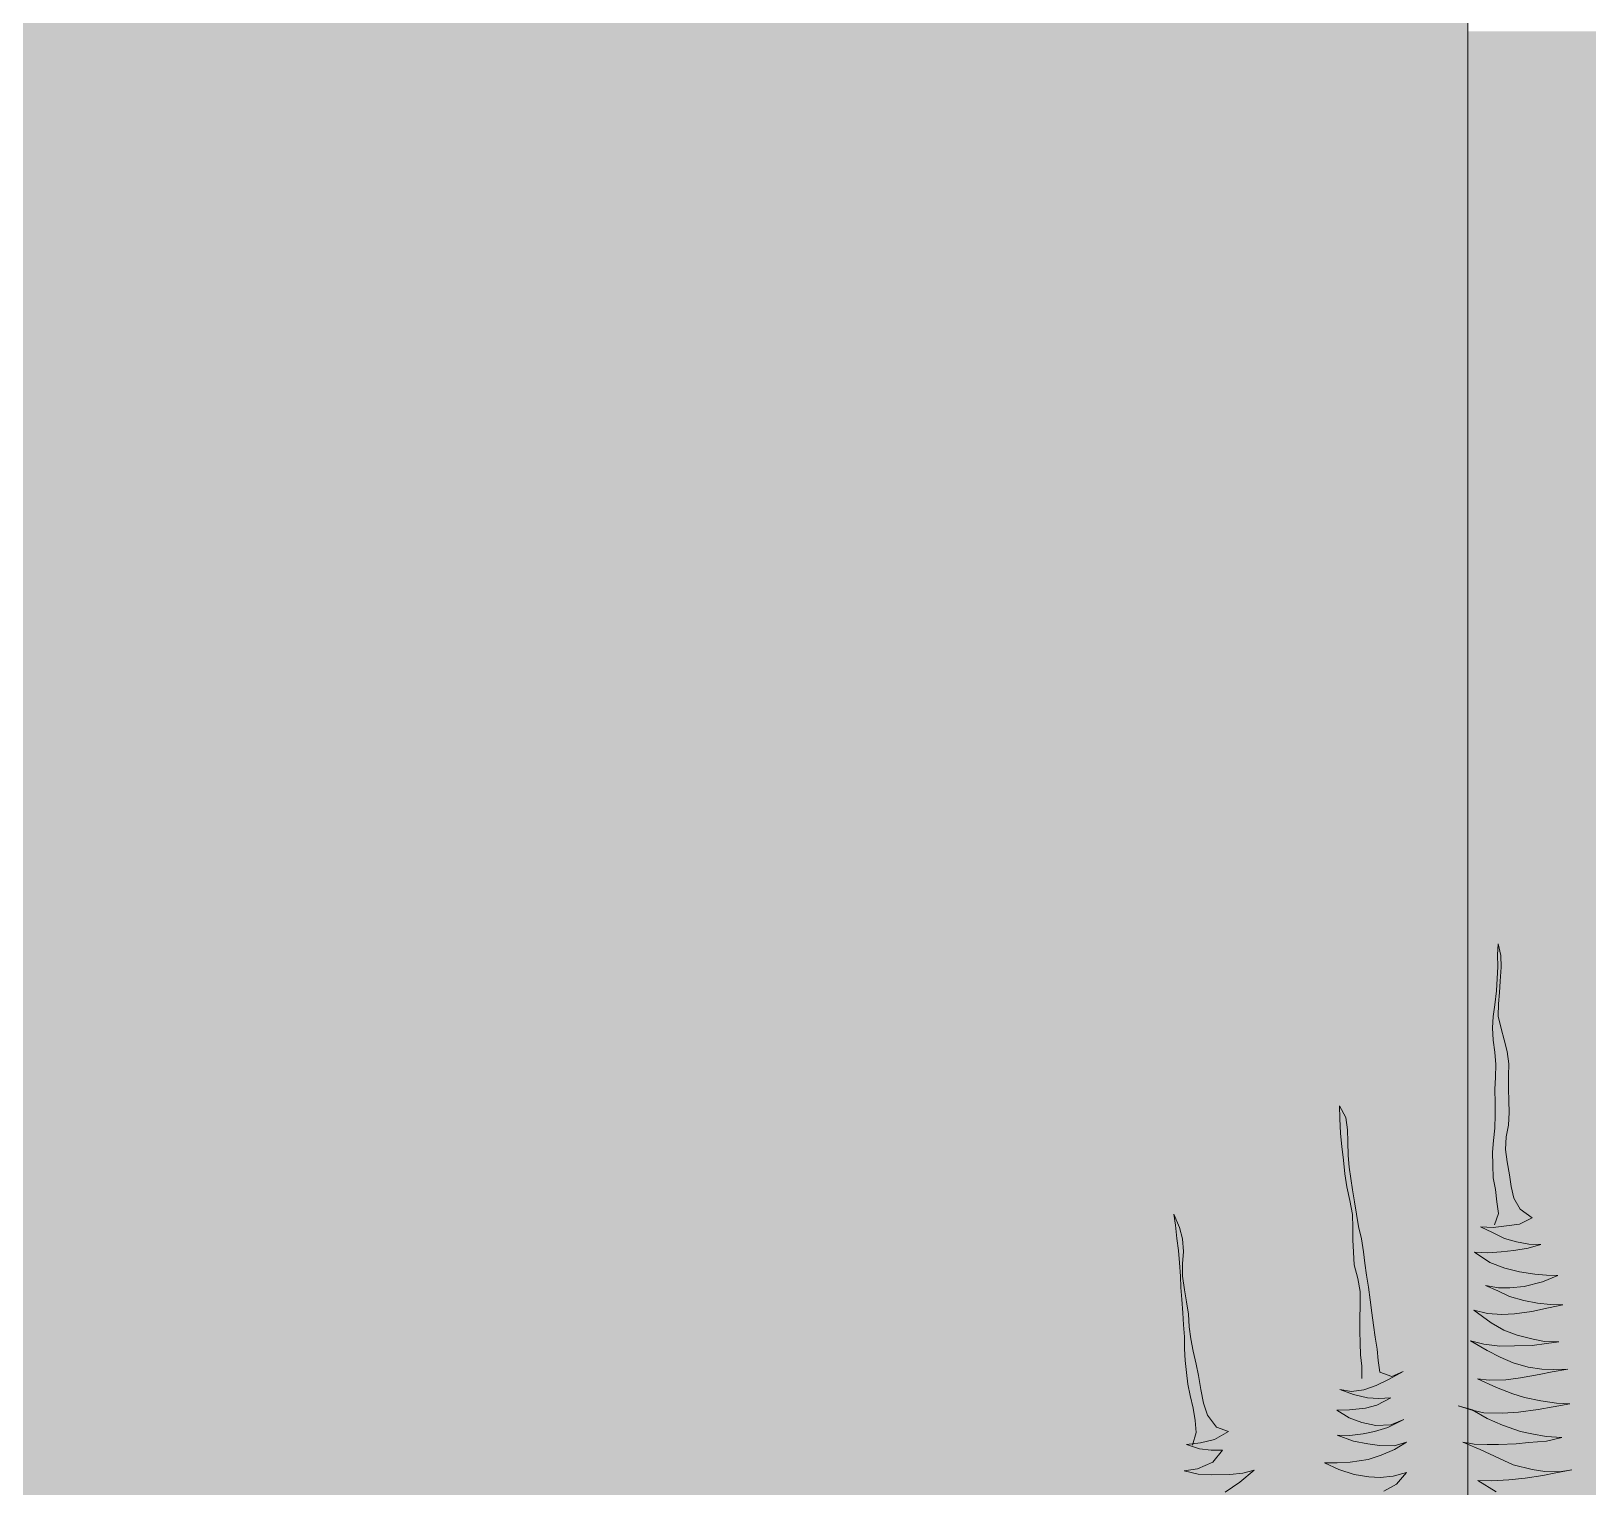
# Model space of a CAD drawing. Header units: centimetres. Extents: x -4381 to 5639, y -3920 to 4826.
# Drawn here: x 185.011 to 186.392, y 6.265 to 7.556 of the extents above; entities that cross this region are included whole.
import ezdxf
from ezdxf.xclip import XClip

# ---------------------------------------------------------------- set-up
doc = ezdxf.new("R2010")
doc.units = ezdxf.units.CM
doc.header["$MEASUREMENT"] = 0
doc.header["$XCLIPFRAME"] = 0
doc.set_wipeout_variables(frame=1)
doc.linetypes.add('Wipeout_Contour', pattern=[100, 0, -100])
for name, color, linetype in [('0- SITE', 7, 'Continuous'), ('Drawing & Figure', 7, 'Continuous'), ('Structural - Bearing', 7, 'Continuous')]:
    doc.layers.add(name, color=color, linetype=linetype)
doc.layers.add('0- SITE_Pen_No__113', color=7, linetype='Continuous', lineweight=5, true_color=0xdede87)
doc.layers.add('Structural - Bearing_Pen_No__178', color=7, linetype='Continuous', lineweight=5, true_color=0xbda888)
for name, color, linetype, lineweight in [('0_Pen_No__1', 7, 'Continuous', 5), ('0_Pen_No__2', 8, 'Continuous', 5), ('0_Pen_No__7', 7, 'Continuous', 5), ('Structural - Bearing_Pen_No__1', 7, 'Continuous', 5)]:
    doc.layers.add(name, color=color, linetype=linetype, lineweight=lineweight)

# ---------------------------------------------------------------- blocks, each defined once
blk = doc.blocks.new('Drawing_15_15', base_point=(-267.6734, 10.6179))
at = {"color": 254, "linetype": 'Wipeout_Contour', "lineweight": 0, "ltscale": 561.115127}
blk.add_wipeout([(187.7075, 6.1562), (186.2853, 7.5562), (186.2853, 6.1562)], dxfattribs=at).dxf.layer = '0- SITE'
at = {"layer": '0- SITE_Pen_No__113', "linetype": 'Continuous', "ltscale": 10}
blk.add_hatch(color=256, dxfattribs=at).paths.add_polyline_path([(187.7075, 6.1562), (186.2853, 7.5562), (186.2853, 6.1562)])
at = {"color": 254, "linetype": 'Wipeout_Contour', "lineweight": 0, "ltscale": 748.553989}
blk.add_wipeout([(186.2853, 7.5562), (187.7075, 6.1562), (187.7168, 6.1562), (186.4246, 7.5562)], dxfattribs=at).dxf.layer = '0- SITE'
at = {"layer": '0- SITE_Pen_No__113', "linetype": 'Continuous', "ltscale": 10}
blk.add_hatch(color=256, dxfattribs=at).paths.add_polyline_path([(186.2853, 7.5562), (187.7075, 6.1562), (187.7168, 6.1562), (186.4246, 7.5562)])
at = {"layer": '0_Pen_No__7', "linetype": 'Continuous', "ltscale": 10}
for p, q in [((186.3116, 6.7368), (186.3122, 6.7468)), ((186.3122, 6.7468), (186.3145, 6.7363)), ((186.3114, 6.7159), (186.3118, 6.7262)), ((186.3118, 6.7262), (186.3116, 6.7368)), ((186.3147, 6.726), (186.3139, 6.7135)), ((186.3145, 6.7363), (186.3147, 6.726)), ((186.3106, 6.7051), (186.3114, 6.7159)), ((186.3139, 6.7135), (186.3133, 6.7035)), ((186.3091, 6.6926), (186.3106, 6.7051)), ((186.3133, 6.7035), (186.3124, 6.6934)), ((186.3076, 6.6823), (186.3091, 6.6926)), ((186.3124, 6.6934), (186.3123, 6.6824)), ((186.307, 6.6722), (186.3076, 6.6823)), ((186.3078, 6.6612), (186.307, 6.6722)), ((186.3123, 6.6824), (186.3149, 6.6716)), ((186.3149, 6.6716), (186.3176, 6.6616)), ((186.3092, 6.6507), (186.3078, 6.6612)), ((186.3176, 6.6616), (186.3202, 6.6511)), ((186.31, 6.6397), (186.3092, 6.6507)), ((186.3202, 6.6511), (186.3215, 6.6401)), ((186.3097, 6.6284), (186.31, 6.6397)), ((186.3214, 6.6295), (186.3213, 6.618)), ((186.3215, 6.6401), (186.3214, 6.6295)), ((186.3093, 6.6174), (186.3097, 6.6284)), ((186.3095, 6.6056), (186.3093, 6.6174)), ((186.3213, 6.618), (186.3215, 6.6074)), ((186.3094, 6.5951), (186.3095, 6.6056)), ((186.3215, 6.6074), (186.3218, 6.5971)), ((186.3091, 6.5833), (186.3094, 6.5951)), ((186.3218, 6.5971), (186.3212, 6.5859)), ((186.308, 6.5723), (186.3091, 6.5833)), ((186.3192, 6.5755), (186.3186, 6.5643)), ((186.3212, 6.5859), (186.3192, 6.5755)), ((186.3072, 6.562), (186.308, 6.5723)), ((186.3073, 6.5502), (186.3072, 6.562)), ((186.3186, 6.5643), (186.32, 6.5533)), ((186.3077, 6.5392), (186.3073, 6.5502)), ((186.32, 6.5533), (186.3221, 6.5418)), ((186.3098, 6.5287), (186.3077, 6.5392)), ((186.3221, 6.5418), (186.3236, 6.5313)), ((186.3109, 6.5177), (186.3098, 6.5287)), ((186.3236, 6.5313), (186.3262, 6.5212)), ((186.3262, 6.5212), (186.3318, 6.5112)), ((186.3089, 6.4973), (186.3124, 6.5074)), ((186.3124, 6.5074), (186.3109, 6.5177)), ((186.3318, 6.5112), (186.3422, 6.5037)), ((186.3078, 6.4951), (186.2965, 6.4957)), ((186.2965, 6.4957), (186.3071, 6.4905)), ((186.3195, 6.4964), (186.3078, 6.4951)), ((186.331, 6.498), (186.3195, 6.4964)), ((186.3422, 6.5037), (186.331, 6.498)), ((186.3071, 6.4905), (186.3177, 6.4854)), ((186.3177, 6.4854), (186.3283, 6.4822)), ((186.3283, 6.4822), (186.3394, 6.4802)), ((186.3499, 6.4801), (186.3387, 6.4766)), ((186.3394, 6.4802), (186.3499, 6.4801)), ((186.3148, 6.4734), (186.303, 6.4727)), ((186.3048, 6.4641), (186.3181, 6.459)), ((186.326, 6.4747), (186.3148, 6.4734)), ((186.3387, 6.4766), (186.326, 6.4747)), ((186.3181, 6.459), (186.3311, 6.4558)), ((186.3311, 6.4558), (186.3448, 6.4536)), ((186.3448, 6.4536), (186.3551, 6.4528)), ((186.3651, 6.4524), (186.3516, 6.4468)), ((186.3551, 6.4528), (186.3651, 6.4524)), ((186.3126, 6.4415), (186.301, 6.4435)), ((186.301, 6.4435), (186.3119, 6.4388)), ((186.3119, 6.4388), (186.3222, 6.4339)), ((186.3226, 6.4416), (186.3126, 6.4415)), ((186.3351, 6.4427), (186.3226, 6.4416)), ((186.3516, 6.4468), (186.3351, 6.4427)), ((186.3222, 6.4339), (186.335, 6.4302)), ((186.335, 6.4302), (186.347, 6.428)), ((186.3569, 6.4238), (186.3421, 6.4205)), ((186.347, 6.428), (186.3585, 6.4267)), ((186.3696, 6.4266), (186.3569, 6.4238)), ((186.3585, 6.4267), (186.3696, 6.4266)), ((186.3155, 6.418), (186.3028, 6.4188)), ((186.306, 6.4105), (186.3173, 6.4041)), ((186.3267, 6.4186), (186.3155, 6.418)), ((186.3421, 6.4205), (186.3267, 6.4186)), ((186.3173, 6.4041), (186.3291, 6.3995)), ((186.3291, 6.3995), (186.3431, 6.3961)), ((186.3431, 6.3961), (186.3534, 6.394)), ((186.3137, 6.3899), (186.2995, 6.3917)), ((186.3025, 6.386), (186.3138, 6.3801)), ((186.3266, 6.3901), (186.3137, 6.3899)), ((186.3422, 6.3905), (186.3266, 6.3901)), ((186.3549, 6.3921), (186.3422, 6.3905)), ((186.3534, 6.394), (186.3659, 6.3935)), ((186.3659, 6.3935), (186.3549, 6.3921)), ((186.3138, 6.3801), (186.3254, 6.375)), ((186.3254, 6.375), (186.3389, 6.3713)), ((186.3389, 6.3713), (186.3509, 6.3693)), ((186.3602, 6.367), (186.3485, 6.3647)), ((186.3509, 6.3693), (186.3614, 6.369)), ((186.3739, 6.3694), (186.3602, 6.367)), ((186.3614, 6.369), (186.3739, 6.3694)), ((186.3042, 6.3596), (186.2939, 6.3609)), ((186.2939, 6.3609), (186.3106, 6.353)), ((186.3189, 6.36), (186.3042, 6.3596)), ((186.3106, 6.353), (186.3253, 6.3474)), ((186.332, 6.3616), (186.3189, 6.36)), ((186.3485, 6.3647), (186.332, 6.3616)), ((186.3253, 6.3474), (186.3354, 6.3444)), ((186.3354, 6.3444), (186.35, 6.3413)), ((186.35, 6.3413), (186.364, 6.3393)), ((186.364, 6.3393), (186.3757, 6.3387)), ((186.3159, 6.3303), (186.2993, 6.3308)), ((186.3023, 6.3256), (186.316, 6.3197)), ((186.3303, 6.3312), (186.3159, 6.3303)), ((186.3475, 6.3336), (186.3303, 6.3312)), ((186.3609, 6.3361), (186.3475, 6.3336)), ((186.3757, 6.3387), (186.3609, 6.3361)), ((186.316, 6.3197), (186.3319, 6.3142)), ((186.3319, 6.3142), (186.342, 6.3119)), ((186.342, 6.3119), (186.3547, 6.3097)), ((186.2962, 6.2981), (186.3133, 6.2902)), ((186.3124, 6.3027), (186.3023, 6.3025)), ((186.3282, 6.3031), (186.3124, 6.3027)), ((186.339, 6.3042), (186.3282, 6.3031)), ((186.355, 6.3056), (186.339, 6.3042)), ((186.3547, 6.3097), (186.3687, 6.3087)), ((186.3687, 6.3087), (186.355, 6.3056)), ((186.3133, 6.2902), (186.3256, 6.2846)), ((186.3256, 6.2846), (186.3422, 6.2803)), ((186.3061, 6.2702), (186.2941, 6.2706)), ((186.2941, 6.2706), (186.3103, 6.2605)), ((186.3217, 6.2711), (186.3061, 6.2702)), ((186.336, 6.2728), (186.3217, 6.2711)), ((186.3518, 6.2751), (186.336, 6.2728)), ((186.3422, 6.2803), (186.3535, 6.2785)), ((186.3633, 6.2774), (186.3518, 6.2751)), ((186.3535, 6.2785), (186.3667, 6.2784)), ((186.3774, 6.2802), (186.3633, 6.2774)), ((186.3667, 6.2784), (186.3774, 6.2802))]:
    blk.add_line(p, q, dxfattribs=at)
at = {"color": 254, "linetype": 'Wipeout_Contour', "lineweight": 0, "ltscale": 1949.553127}
blk.add_wipeout([(171.2353, 9.3144), (171.2353, 8.2641), (171.834, 8.0562), (172.6538, 7.7783), (173.3279, 7.5562), (174.174, 7.2179), (179.4853, 7.2179), (179.4853, 6.2594), (180.4144, 6.1562), (186.2853, 6.1562), (186.2853, 9.3144)], dxfattribs=at).dxf.layer = 'Structural - Bearing'
at = {"layer": '0_Pen_No__2', "linetype": 'Continuous', "ltscale": 10}
blk.add_hatch(color=256, dxfattribs=at).paths.add_polyline_path([(171.2353, 10.1144), (171.2353, 8.2641), (174.174, 7.2179), (179.4853, 7.2179), (179.4853, 6.1562), (185.7853, 6.1562), (186.2853, 6.1562), (186.2853, 8.2641), (186.2853, 10.1144)])
at = {"layer": 'Structural - Bearing_Pen_No__178', "linetype": 'Continuous', "ltscale": 10}
blk.add_hatch(color=256, dxfattribs=at).paths.add_polyline_path([(171.2353, 9.3144), (171.2353, 8.2641), (171.834, 8.0562), (172.6538, 7.7783), (173.3279, 7.5562), (174.174, 7.2179), (179.4853, 7.2179), (179.4853, 6.2594), (180.4144, 6.1562), (186.2853, 6.1562), (186.2853, 9.3144)])
at = {"layer": '0_Pen_No__1', "linetype": 'Continuous', "ltscale": 10}
blk.add_line((186.2853, 8.2641), (186.2853, 6.1562), dxfattribs=at)
at = {"layer": '0_Pen_No__7', "linetype": 'Continuous', "ltscale": 10}
for p, q in [((186.1716, 6.5916), (186.1715, 6.6029)), ((186.1715, 6.6029), (186.1771, 6.5927)), ((186.1722, 6.5785), (186.1716, 6.5916)), ((186.1771, 6.5927), (186.1784, 6.5816)), ((186.1736, 6.567), (186.1722, 6.5785)), ((186.1784, 6.5816), (186.1788, 6.5709)), ((186.1749, 6.5548), (186.1736, 6.567)), ((186.1788, 6.5709), (186.1792, 6.5589)), ((186.1761, 6.5428), (186.1749, 6.5548)), ((186.1792, 6.5589), (186.1801, 6.5486)), ((186.1801, 6.5486), (186.1816, 6.5385)), ((186.1779, 6.5311), (186.1761, 6.5428)), ((186.1816, 6.5385), (186.183, 6.5285)), ((186.1807, 6.5189), (186.1779, 6.5311)), ((186.1828, 6.5067), (186.1807, 6.5189)), ((186.183, 6.5285), (186.1848, 6.5177)), ((186.0259, 6.497), (186.0245, 6.507)), ((186.0245, 6.507), (186.0295, 6.4951)), ((186.1831, 6.4947), (186.1828, 6.5067)), ((186.1848, 6.5177), (186.1866, 6.507)), ((186.1866, 6.507), (186.1882, 6.496)), ((186.0272, 6.4853), (186.0259, 6.497)), ((186.0295, 6.4951), (186.032, 6.4849)), ((186.1833, 6.4842), (186.1831, 6.4947)), ((186.1882, 6.496), (186.1909, 6.485)), ((186.0286, 6.4747), (186.0272, 6.4853)), ((186.032, 6.4849), (186.0329, 6.4738)), ((186.1837, 6.4731), (186.1833, 6.4842)), ((186.1909, 6.485), (186.1928, 6.4735)), ((186.0294, 6.4637), (186.0286, 6.4747)), ((186.0303, 6.452), (186.0294, 6.4637)), ((186.0329, 6.4738), (186.0321, 6.4628)), ((186.1843, 6.4619), (186.1837, 6.4731)), ((186.1928, 6.4735), (186.1939, 6.4634)), ((186.1939, 6.4634), (186.1954, 6.4529)), ((186.303, 6.4727), (186.2911, 6.4731)), ((186.2911, 6.4731), (186.3048, 6.4641)), ((186.0306, 6.4419), (186.0303, 6.452)), ((186.0321, 6.4628), (186.0322, 6.452)), ((186.0322, 6.452), (186.0338, 6.4398)), ((186.1876, 6.4499), (186.1843, 6.4619)), ((186.1896, 6.4382), (186.1876, 6.4499)), ((186.1954, 6.4529), (186.197, 6.4421)), ((186.0315, 6.4312), (186.0306, 6.4419)), ((186.0338, 6.4398), (186.0358, 6.429)), ((186.1898, 6.4257), (186.1896, 6.4382)), ((186.197, 6.4421), (186.1986, 6.4309)), ((186.0324, 6.4194), (186.0315, 6.4312)), ((186.0358, 6.429), (186.0374, 6.4183)), ((186.1894, 6.4145), (186.1898, 6.4257)), ((186.1986, 6.4309), (186.2002, 6.4194)), ((186.3028, 6.4188), (186.2905, 6.4218)), ((186.2905, 6.4218), (186.306, 6.4105)), ((186.033, 6.4086), (186.0324, 6.4194)), ((186.0338, 6.3981), (186.033, 6.4086)), ((186.0374, 6.4183), (186.0381, 6.4068)), ((186.1894, 6.403), (186.1894, 6.4145)), ((186.2002, 6.4194), (186.2015, 6.4084)), ((186.2015, 6.4084), (186.2031, 6.3979)), ((186.034, 6.3873), (186.0338, 6.3981)), ((186.0381, 6.4068), (186.0394, 6.3963)), ((186.0394, 6.3963), (186.0417, 6.3855)), ((186.1897, 6.3924), (186.1894, 6.403)), ((186.2031, 6.3979), (186.2049, 6.3871)), ((186.2995, 6.3917), (186.2875, 6.3946)), ((186.2875, 6.3946), (186.3025, 6.386)), ((186.0344, 6.377), (186.034, 6.3873)), ((186.0417, 6.3855), (186.0442, 6.3738)), ((186.1901, 6.3821), (186.1897, 6.3924)), ((186.1912, 6.3721), (186.1901, 6.3821)), ((186.2049, 6.3871), (186.2057, 6.3771)), ((186.0357, 6.3665), (186.0344, 6.377)), ((186.037, 6.356), (186.0357, 6.3665)), ((186.0442, 6.3738), (186.0463, 6.3637)), ((186.1911, 6.361), (186.1912, 6.3721)), ((186.2057, 6.3771), (186.2071, 6.3668)), ((186.2071, 6.3668), (186.2179, 6.3628)), ((186.2279, 6.3673), (186.2155, 6.3604)), ((186.2179, 6.3628), (186.2279, 6.3673)), ((186.0388, 6.3459), (186.037, 6.356)), ((186.0463, 6.3637), (186.0483, 6.3515)), ((186.2039, 6.355), (186.1931, 6.351)), ((186.2155, 6.3604), (186.2039, 6.355)), ((186.0416, 6.3347), (186.0388, 6.3459)), ((186.0483, 6.3515), (186.0507, 6.3393)), ((186.0507, 6.3393), (186.0544, 6.3286)), ((186.1821, 6.3497), (186.1718, 6.3514)), ((186.1718, 6.3514), (186.1838, 6.3468)), ((186.1931, 6.351), (186.1821, 6.3497)), ((186.1838, 6.3468), (186.1961, 6.3441)), ((186.1961, 6.3441), (186.2062, 6.3433)), ((186.217, 6.3439), (186.2046, 6.3375)), ((186.2062, 6.3433), (186.217, 6.3439)), ((186.0434, 6.3239), (186.0416, 6.3347)), ((186.0544, 6.3286), (186.0622, 6.3179)), ((186.1804, 6.3333), (186.1689, 6.333)), ((186.1689, 6.333), (186.18, 6.3261)), ((186.18, 6.3261), (186.1913, 6.3222)), ((186.1945, 6.3347), (186.1804, 6.3333)), ((186.2046, 6.3375), (186.1945, 6.3347)), ((186.2878, 6.3333), (186.2767, 6.337)), ((186.2767, 6.337), (186.289, 6.3333)), ((186.2993, 6.3308), (186.2878, 6.3333)), ((186.289, 6.3333), (186.3023, 6.3256)), ((186.0409, 6.3021), (186.0443, 6.3131)), ((186.0443, 6.3131), (186.0434, 6.3239)), ((186.073, 6.3142), (186.0604, 6.3071)), ((186.0622, 6.3179), (186.073, 6.3142)), ((186.1924, 6.3119), (186.1807, 6.3106)), ((186.1913, 6.3222), (186.2036, 6.3195)), ((186.2025, 6.314), (186.1924, 6.3119)), ((186.2142, 6.3177), (186.2025, 6.314)), ((186.2036, 6.3195), (186.2168, 6.3199)), ((186.2285, 6.3248), (186.2142, 6.3177)), ((186.2168, 6.3199), (186.2285, 6.3248)), ((186.048, 6.3041), (186.0356, 6.3025)), ((186.0356, 6.3025), (186.0473, 6.2988)), ((186.0473, 6.2988), (186.0577, 6.2975)), ((186.0604, 6.3071), (186.048, 6.3041)), ((186.0577, 6.2975), (186.0677, 6.2974)), ((186.1807, 6.3106), (186.1694, 6.3109)), ((186.1694, 6.3109), (186.1839, 6.3056)), ((186.1839, 6.3056), (186.1964, 6.3031)), ((186.1964, 6.3031), (186.207, 6.3016)), ((186.207, 6.3016), (186.2199, 6.3015)), ((186.2202, 6.2981), (186.2085, 6.2932)), ((186.2199, 6.3015), (186.2309, 6.3045)), ((186.2309, 6.3045), (186.2202, 6.2981)), ((186.2908, 6.3029), (186.2807, 6.3047)), ((186.2807, 6.3047), (186.2962, 6.2981)), ((186.3023, 6.3025), (186.2908, 6.3029)), ((186.059, 6.287), (186.0454, 6.281)), ((186.0677, 6.2974), (186.059, 6.287)), ((186.1693, 6.2862), (186.1582, 6.2863)), ((186.1582, 6.2863), (186.1708, 6.2805)), ((186.1808, 6.2868), (186.1693, 6.2862)), ((186.1968, 6.2892), (186.1808, 6.2868)), ((186.2085, 6.2932), (186.1968, 6.2892)), ((186.0454, 6.281), (186.0337, 6.2792)), ((186.0337, 6.2792), (186.046, 6.2762)), ((186.046, 6.2762), (186.0577, 6.2757)), ((186.0577, 6.2757), (186.074, 6.2759)), ((186.074, 6.2759), (186.0857, 6.277)), ((186.0958, 6.2798), (186.083, 6.2693)), ((186.0857, 6.277), (186.0958, 6.2798)), ((186.1708, 6.2805), (186.1845, 6.2761)), ((186.1845, 6.2761), (186.1975, 6.2739)), ((186.1975, 6.2739), (186.2076, 6.2733)), ((186.2076, 6.2733), (186.219, 6.2746)), ((186.219, 6.2746), (186.2307, 6.2777)), ((186.2307, 6.2777), (186.222, 6.2675)), ((186.083, 6.2693), (186.0701, 6.2603)), ((186.222, 6.2675), (186.2108, 6.2613))]:
    blk.add_line(p, q, dxfattribs=at)
at = {"layer": 'Structural - Bearing_Pen_No__1', "linetype": 'Continuous', "ltscale": 10}
blk.add_line((186.2853, 6.1562), (186.2853, 9.3144), dxfattribs=at)

msp = doc.modelspace()

# ---------------------------------------------------------------- block references
at = {"layer": 'Drawing & Figure', "color": 151, "linetype": 'Continuous', "lineweight": 5, "ltscale": 10, "true_color": 0x80c2ff}
ref = msp.add_blockref('Drawing_15_15', (-267.67341, 10.61787), dxfattribs=at)
XClip(ref).set_block_clipping_path([(150.8554874385, 0.9963282177), (191.9907812231, 21.3358905514)])

doc.saveas('drawing.dxf')
